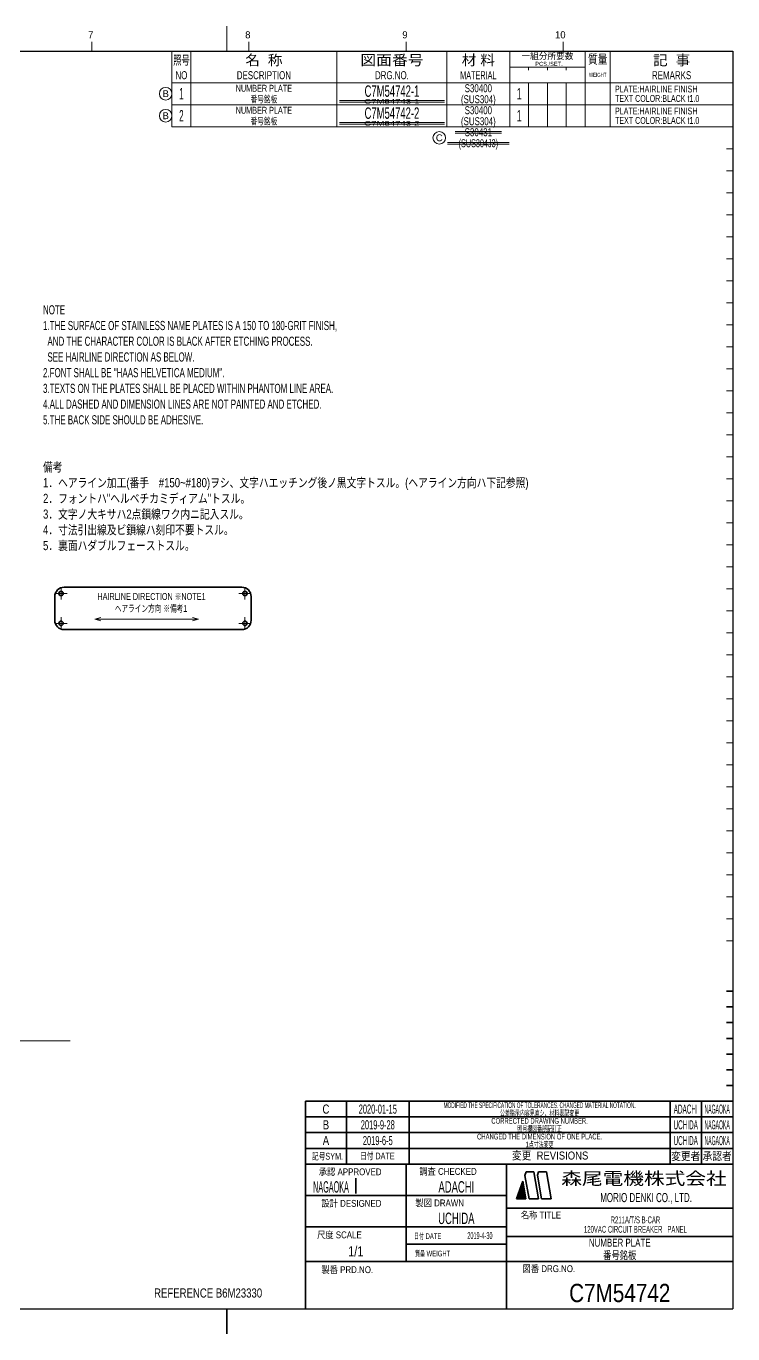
# Model space of a CAD drawing. Header units: millimetres. Extents: x 7 to 587, y 2 to 418.
# Drawn here: x 362.1 to 587, y 2 to 418 of the extents above; entities that cross this region are included whole.
import ezdxf
from ezdxf.enums import TextEntityAlignment as Align

# ---------------------------------------------------------------- set-up
doc = ezdxf.new("R2010")
doc.units = ezdxf.units.MM
doc.linetypes.add('DASHDOT', pattern=[25.3, 12.7, -6.3, 0, -6.3])
for name, color, linetype in [('図面枠C7M', 7, 'Continuous'), ('表題、部品表_01', 7, 'Continuous'), ('表題、部品表_02', 7, 'Continuous'), ('表題、部品表_03', 7, 'Continuous'), ('表題、部品表_訂正', 7, 'Continuous')]:
    doc.layers.add(name, color=color, linetype=linetype)
doc.styles.add('HG丸ｺﾞｼｯｸM-PRO', font='')
doc.styles.get('HG丸ｺﾞｼｯｸM-PRO').set_extended_font_data('HG丸ｺﾞｼｯｸM-PRO')

# ---------------------------------------------------------------- blocks, each defined once
blk = doc.blocks.new('BLKF026')
at = {"layer": '図面枠C7M', "color": 4, "linetype": 'Continuous', "lineweight": 13}
for p, q in [((519.749617, 49.41693), (520.269705, 49.937017)), ((519.830546, 49.63928), (520.248506, 50.05724)), ((519.911475, 49.861631), (520.227307, 50.177463)), ((519.992404, 50.083981), (520.206109, 50.297686)), ((520.073333, 50.306331), (520.18491, 50.417909)), ((520.154262, 50.528681), (520.163712, 50.538131)), ((518.157871, 44.996757), (520.693675, 47.532561)), ((518.211969, 45.192276), (520.672477, 47.652784)), ((518.292898, 45.414626), (520.651278, 47.773006)), ((518.299292, 44.996757), (520.714874, 47.412338)), ((518.373827, 45.636976), (520.63008, 47.893229)), ((518.440714, 44.996757), (520.736072, 47.292115)), ((518.454756, 45.859327), (520.608881, 48.013452)), ((518.535684, 46.081677), (520.587682, 48.133675)), ((518.582135, 44.996757), (520.757271, 47.171892)), ((518.616613, 46.304027), (520.566484, 48.253898)), ((518.697542, 46.526377), (520.545285, 48.374121)), ((518.723556, 44.996757), (520.778469, 47.051669)), ((518.778471, 46.748727), (520.524087, 48.494343)), ((518.8594, 46.971078), (520.502888, 48.614566)), ((518.864978, 44.996757), (520.799668, 46.931447)), ((518.940329, 47.193428), (520.48169, 48.734789)), ((519.006399, 44.996757), (520.820866, 46.811224)), ((519.021258, 47.415778), (520.460491, 48.855012)), ((519.102186, 47.638128), (520.439293, 48.975235)), ((519.147821, 44.996757), (520.842065, 46.691001)), ((519.183115, 47.860479), (520.418094, 49.095457)), ((519.264044, 48.082829), (520.396896, 49.21568)), ((519.289242, 44.996757), (520.863263, 46.570778)), ((519.344973, 48.305179), (520.375697, 49.335903)), ((519.425902, 48.527529), (520.354499, 49.456126)), ((519.430663, 44.996757), (520.884462, 46.450555)), ((519.506831, 48.749879), (520.3333, 49.576349)), ((519.572085, 44.996757), (520.90566, 46.330332)), ((519.58776, 48.97223), (520.312102, 49.696572)), ((519.668689, 49.19458), (520.290903, 49.816794)), ((519.713506, 44.996757), (520.926859, 46.21011)), ((519.854927, 44.996757), (520.948057, 46.089887)), ((519.996349, 44.996757), (520.969256, 45.969664)), ((520.13777, 44.996757), (520.990455, 45.849441)), ((520.279191, 44.996757), (521.011653, 45.729218)), ((520.420613, 44.996757), (521.032852, 45.608995)), ((520.562034, 44.996757), (521.05405, 45.488773)), ((520.703455, 44.996757), (521.075249, 45.36855)), ((520.844877, 44.996757), (521.096447, 45.248327)), ((520.986298, 44.996757), (521.117646, 45.128104)), ((521.12772, 44.996757), (521.138844, 45.007881))]:
    blk.add_line(p, q, dxfattribs=at)
blk = doc.blocks.new('BLKF023')
at = {"layer": '図面枠C7M', "color": 4, "linetype": 'Continuous', "lineweight": 13}
for p, q in [((426, 410), (426, 418)), ((383, 413), (383, 410)), ((433, 413), (433, 410)), ((483, 413), (483, 410)), ((533, 413), (533, 410)), ((585, 393), (587, 393)), ((585, 386), (587, 386)), ((585, 379), (587, 379)), ((585, 372), (587, 372)), ((585, 365), (587, 365)), ((585, 358), (587, 358)), ((585, 351), (587, 351)), ((585, 344), (587, 344)), ((585, 337), (587, 337)), ((585, 330), (587, 330)), ((585, 323), (587, 323)), ((585, 316), (587, 316)), ((585, 309), (587, 309)), ((585, 302), (587, 302)), ((585, 295), (587, 295)), ((585, 288), (587, 288)), ((585, 281), (587, 281)), ((585, 274), (587, 274)), ((585, 267), (587, 267)), ((587, 260), (585, 260)), ((585, 253), (587, 253)), ((585, 246), (587, 246)), ((585, 239), (587, 239)), ((585, 232), (587, 232)), ((585, 225), (587, 225)), ((585, 218), (587, 218)), ((585, 211), (587, 211)), ((585, 204), (587, 204)), ((585, 197), (587, 197)), ((585, 190), (587, 190)), ((585, 183), (587, 183)), ((585, 176), (587, 176)), ((585, 169), (587, 169)), ((585, 162), (587, 162)), ((585, 155), (587, 155)), ((585, 148), (587, 148)), ((585, 141), (587, 141)), ((585, 134), (587, 134)), ((585, 127), (587, 127))]:
    blk.add_line(p, q, dxfattribs=at)
at = {"layer": '図面枠C7M', "color": 2, "linetype": 'Continuous', "lineweight": 25}
for p, q in [((33, 410), (587, 410)), ((587, 410), (587, 10)), ((7, 10), (587, 10))]:
    blk.add_line(p, q, dxfattribs=at)
at = {"layer": '図面枠C7M', "color": 3, "linetype": 'Continuous', "lineweight": 35}
for p, q in [((587, 111), (585, 111)), ((587, 106), (585, 106)), ((587, 101), (585, 101)), ((587, 96), (585, 96)), ((587, 91), (585, 91)), ((587, 86), (585, 86)), ((587, 81), (585, 81)), ((451, 76), (587, 76)), ((451, 76), (451, 10)), ((464, 56), (464, 76)), ((484, 56), (484, 76)), ((567, 56), (567, 76)), ((577, 56), (577, 76)), ((451, 71), (587, 71)), ((451, 66), (587, 66)), ((451, 61), (587, 61)), ((451, 56), (587, 56)), ((483, 56), (483, 25)), ((515, 56), (515, 10)), ((467.01, 51.56), (467.01, 46.69)), ((518.14, 45), (520.16, 50.55)), ((521.14, 45), (520.16, 50.55)), ((520.84, 52.4), (521.23, 53.5)), ((522.14, 45), (520.84, 52.4)), ((521.23, 53.5), (523.64, 53.5)), ((525.14, 45), (523.64, 53.5)), ((525.18, 53.5), (524.82, 52.51)), ((526.14, 45), (524.82, 52.51)), ((525.18, 53.5), (527.64, 53.5)), ((529.14, 45), (527.64, 53.5)), ((451, 46), (515, 46)), ((515, 42), (587, 42)), ((518.14, 45), (521.14, 45)), ((522.14, 45), (525.14, 45)), ((526.14, 45), (529.14, 45)), ((451, 36), (515, 36)), ((483, 30.5), (515, 30.5)), ((515, 33), (587, 33)), ((451, 25), (587, 25)), ((426, 2), (426, 10))]:
    blk.add_line(p, q, dxfattribs=at)
at = {"layer": '図面枠C7M', "color": 4, "linetype": 'Continuous', "lineweight": 13}
blk.add_blockref('BLKF026', (0, 0), dxfattribs=at)
at = {"layer": '図面枠C7M', "color": 4, "linetype": 'Continuous', "lineweight": 13, "style": 'HG丸ｺﾞｼｯｸM-PRO', "width": 1.003994}
for s, height, p in [('7', 2.25, (381.79, 413.45)), ('8', 2.25, (431.8, 413.45)), ('9', 2.25, (481.8, 413.45)), ('10', 2.255, (530.4, 413.45))]:
    blk.add_text(s, height=height, dxfattribs=at).set_placement(p, align=Align.BOTTOM_LEFT)
at = {"layer": '図面枠C7M', "color": 4, "linetype": 'Continuous', "lineweight": 13, "style": 'HG丸ｺﾞｼｯｸM-PRO'}
for s, height, width, p in [('記号SYM.', 2.182, 0.69227, (458.03, 58.49)), ('日付 DATE', 2.182, 0.692507, (473.87, 58.58)), ('変更  REVISIONS', 2.5455, 0.887352, (528.85, 58.72)), ('変更者', 2.545, 0.887717, (572, 58.5)), ('承認者', 2.545, 0.887717, (582, 58.5)), ('承認 APPROVED', 2.1818, 0.863151, (465.21, 53.54)), ('調査 CHECKED', 2.182, 0.863174, (496.34, 53.67)), ('設計 DESIGNED', 2.1818, 0.862613, (465.61, 43.51)), ('製図 DRAWN', 2.182, 0.863099, (493.7, 43.65)), ('名称 TITLE', 2.182, 0.862489, (525.93, 39.77)), ('尺度 SCALE', 2.182, 0.862581, (461.78, 33.49)), ('日付 DATE', 1.818, 0.618255, (489.88, 33.09)), ('質量 WEIGHT', 1.818, 0.618812, (491.46, 27.55)), ('製番 PRD.NO.', 2.182, 0.863299, (464.29, 22.41)), ('図番 DRG.NO.', 2.182, 0.863083, (528.44, 22.73))]:
    blk.add_text(s, height=height, dxfattribs=dict(at, width=width)).set_placement(p, align=Align.MIDDLE_CENTER)
at = {"layer": '図面枠C7M', "color": 2, "linetype": 'Continuous', "lineweight": 25, "style": 'HG丸ｺﾞｼｯｸM-PRO', "width": 1.206081}
blk.add_text('森尾電機株式会社', height=4, dxfattribs=at).set_placement((558.72, 51.43), align=Align.MIDDLE_CENTER)
at = {"layer": '図面枠C7M', "color": 3, "linetype": 'Continuous', "lineweight": 35, "style": 'HG丸ｺﾞｼｯｸM-PRO', "width": 0.652197}
blk.add_text('MORIO DENKI CO., LTD.', height=2.9091, dxfattribs=at).set_placement((559.38, 45.36), align=Align.MIDDLE_CENTER)
blk = doc.blocks.new('BLKF030')
at = {"layer": '表題、部品表_01', "color": 4, "linetype": 'DASHDOT', "lineweight": 13}
for p, q in [((375.16, 237.52), (371.26, 237.52)), ((373.21, 235.57), (373.21, 239.47)), ((433.66, 237.52), (429.76, 237.52)), ((431.71, 235.57), (431.71, 239.47)), ((373.21, 226.07), (373.21, 229.97)), ((431.71, 226.07), (431.71, 229.97)), ((375.16, 228.02), (371.26, 228.02)), ((433.66, 228.02), (429.76, 228.02))]:
    blk.add_line(p, q, dxfattribs=at)
at = {"layer": '表題、部品表_01', "color": 3, "linetype": 'Continuous', "lineweight": 35}
for p, q in [((430.71, 239.52), (374.21, 239.52)), ((371.21, 229.02), (371.21, 236.52)), ((433.71, 229.02), (433.71, 236.52)), ((430.71, 226.02), (374.21, 226.02))]:
    blk.add_line(p, q, dxfattribs=at)
for centre in [(373.21, 237.52), (431.71, 237.52), (373.21, 228.02), (431.71, 228.02)]:
    blk.add_circle(centre, 0.7, dxfattribs=at)
for centre, start, end in [((374.21, 236.52), 90, 180), ((430.71, 236.52), 0, 90), ((374.21, 229.02), 180, 270), ((430.71, 229.02), 270, 0)]:
    blk.add_arc(centre, 3, start, end, dxfattribs=at)
blk = doc.blocks.new('FXTIP_ARROW_S')
at = {"color": 0, "linetype": 'Continuous', "lineweight": -2}
for q in [(-1, 0), (-0.97, 0.26), (-0.97, -0.26)]:
    blk.add_line((0, 0), q, dxfattribs=at)
blk = doc.blocks.new('FXTIP_ARROW_E')
at = {"color": 0, "linetype": 'Continuous', "lineweight": -2}
for q in [(-1, 0), (-0.97, 0.26), (-0.97, -0.26)]:
    blk.add_line((0, 0), q, dxfattribs=at)
blk = doc.blocks.new('BLKF031')
at = {"layer": '表題、部品表_02', "color": 4, "linetype": 'Continuous', "lineweight": 13}
for p, q in [((408.5, 400), (408.5, 393)), ((408.5, 400), (587, 400)), ((414.5, 400), (414.5, 393)), ((461, 400), (461, 393)), ((496, 400), (496, 393)), ((516, 400), (516, 393)), ((522, 400), (522, 393)), ((528, 400), (528, 393)), ((534, 393), (534, 400)), ((540, 400), (540, 393)), ((548, 400), (548, 393)), ((587, 400), (587, 393)), ((408.5, 393), (587, 393))]:
    blk.add_line(p, q, dxfattribs=at)
blk = doc.blocks.new('BLKF033')
at = {"layer": '表題、部品表_02', "color": 4, "linetype": 'Continuous', "lineweight": 13}
for p, q in [((408.5, 393), (408.5, 386)), ((408.5, 393), (587, 393)), ((414.5, 393), (414.5, 386)), ((461, 393), (461, 386)), ((496, 393), (496, 386)), ((516, 393), (516, 386)), ((522, 393), (522, 386)), ((528, 393), (528, 386)), ((534, 386), (534, 393)), ((540, 393), (540, 386)), ((548, 393), (548, 386)), ((587, 393), (587, 386)), ((408.5, 386), (587, 386))]:
    blk.add_line(p, q, dxfattribs=at)
blk = doc.blocks.new('BLKF036')
at = {"layer": '表題、部品表_01', "color": 4, "linetype": 'Continuous', "lineweight": 13}
for p, q in [((408.5, 410), (408.5, 400)), ((408.5, 410), (587, 410)), ((414.5, 410), (414.5, 400)), ((461, 410), (461, 400)), ((496, 410), (496, 400)), ((516, 410), (516, 400)), ((540, 410), (540, 400)), ((548, 410), (548, 400)), ((587, 410), (587, 400)), ((516, 405), (540, 405)), ((522, 404), (522, 405)), ((528, 405), (528, 404)), ((534, 405), (534, 404)), ((408.5, 400), (587, 400))]:
    blk.add_line(p, q, dxfattribs=at)
at = {"layer": '表題、部品表_01', "color": 3, "linetype": 'Continuous', "lineweight": 35, "style": 'HG丸ｺﾞｼｯｸM-PRO'}
for s, height, width, p in [('照号', 2.909, 0.651535, (411.5, 407.2)), ('名  称', 3.273, 1.042426, (437.75, 407.2)), ('図面番号', 3.273, 1.127518, (478.5, 407.2)), ('材 料', 3.273, 1.042439, (506, 407.2)), ('一組分所要数', 2.036, 0.966638, (528, 408.5)), ('質量', 2.909, 0.781842, (544, 407.5)), ('記  事', 3.273, 1.042426, (567.5, 407.2)), ('NO', 2.545, 0.740841, (411.5, 402.4)), ('DESCRIPTION', 2.5455, 0.741365, (437.75, 402.4)), ('DRG.NO.', 2.545, 0.741189, (478.5, 402.4)), ('MATERIAL', 2.545, 0.594756, (506, 402.4)), ('PCS./SET.', 1.309, 0.862935, (528.5, 406)), ('REMARKS', 2.545, 0.742803, (567.5, 402.4)), ('WEIGHT', 1.309, 0.635507, (544, 402.5))]:
    blk.add_text(s, height=height, dxfattribs=dict(at, width=width)).set_placement(p, align=Align.MIDDLE_CENTER)
blk = doc.blocks.new('BLKF035')
at = {"layer": '表題、部品表_01', "color": 3, "linetype": 'Continuous', "lineweight": 13}
blk.add_blockref('BLKF036', (0, 0), dxfattribs=at)
blk = doc.blocks.new('BLKF047')
at = {"layer": '表題、部品表_訂正', "color": 4, "linetype": 'Continuous', "lineweight": 13}
blk.add_circle((406.5, 396.5), 2, dxfattribs=at)
at = {"layer": '表題、部品表_訂正', "color": 4, "linetype": 'Continuous', "lineweight": 13, "style": 'HG丸ｺﾞｼｯｸM-PRO', "width": 1.04272}
blk.add_text('B', height=2.18, dxfattribs=at).set_placement((406.5, 396.5), align=Align.MIDDLE_CENTER)
blk = doc.blocks.new('BLKF048')
at = {"layer": '表題、部品表_訂正', "color": 4, "linetype": 'Continuous', "lineweight": 13}
blk.add_circle((406.5, 389.5), 2, dxfattribs=at)
at = {"layer": '表題、部品表_訂正', "color": 4, "linetype": 'Continuous', "lineweight": 13, "style": 'HG丸ｺﾞｼｯｸM-PRO', "width": 1.04272}
blk.add_text('B', height=2.18, dxfattribs=at).set_placement((406.5, 389.5), align=Align.MIDDLE_CENTER)
blk = doc.blocks.new('BLKF051')
at = {"layer": '表題、部品表_訂正', "color": 4, "linetype": 'Continuous', "lineweight": 13}
for p, q in [((498.65, 384.5), (513.35, 384.5)), ((498.65, 384), (513.35, 384)), ((496.2, 381), (515.8, 381)), ((496.2, 380.5), (515.8, 380.5))]:
    blk.add_line(p, q, dxfattribs=at)
at = {"layer": '表題、部品表_訂正', "color": 3, "linetype": 'Continuous', "lineweight": 35, "style": 'HG丸ｺﾞｼｯｸM-PRO'}
for s, width, p in [('S30431', 0.740904, (506, 384.25)), ('(SUS304J3)', 0.593559, (506, 380.75))]:
    blk.add_text(s, height=2.545, dxfattribs=dict(at, width=width)).set_placement(p, align=Align.MIDDLE_CENTER)
blk = doc.blocks.new('BLKF052')
at = {"layer": '表題、部品表_訂正', "color": 4, "linetype": 'Continuous', "lineweight": 13}
blk.add_circle((493.57, 382.48), 2, dxfattribs=at)
at = {"layer": '表題、部品表_訂正', "color": 4, "linetype": 'Continuous', "lineweight": 13, "style": 'HG丸ｺﾞｼｯｸM-PRO', "width": 1.042931}
blk.add_text('C', height=2.18, dxfattribs=at).set_placement((493.57, 382.48), align=Align.MIDDLE_CENTER)

msp = doc.modelspace()

# ---------------------------------------------------------------- linework, layer by layer
at = {"layer": '表題、部品表_01', "color": 4, "linetype": 'Continuous', "lineweight": 13}
for p, q in [((416.98, 229.32), (383.97, 229.32)), ((270.7, 95.17), (376.1, 95.17))]:
    msp.add_line(p, q, dxfattribs=at)
at = {"layer": '表題、部品表_訂正', "color": 4, "linetype": 'Continuous', "lineweight": 13}
for p, q in [((461.78, 394.32), (495.22, 394.32)), ((461.78, 393.82), (495.22, 393.82)), ((461.78, 387.32), (495.22, 387.32)), ((461.78, 386.82), (495.22, 386.82))]:
    msp.add_line(p, q, dxfattribs=at)

# ---------------------------------------------------------------- block references
at = {"layer": '図面枠C7M', "color": 4, "linetype": 'Continuous', "lineweight": 13}
msp.add_blockref('BLKF023', (0, 0), dxfattribs=at)
at = {"layer": '表題、部品表_01', "color": 3, "linetype": 'Continuous', "lineweight": 35}
for name in ['BLKF035', 'BLKF030']:
    msp.add_blockref(name, (0, 0), dxfattribs=at)
at = {"layer": '表題、部品表_01', "color": 4, "linetype": 'Continuous', "lineweight": 13, "xscale": 2, "yscale": 2, "rotation": 180}
msp.add_blockref('FXTIP_ARROW_E', (383.97, 229.32), dxfattribs=at)
at = {"layer": '表題、部品表_01', "color": 4, "linetype": 'Continuous', "lineweight": 13, "xscale": 2, "yscale": 2}
msp.add_blockref('FXTIP_ARROW_S', (416.98, 229.32), dxfattribs=at)
at = {"layer": '表題、部品表_02', "color": 4, "linetype": 'Continuous', "lineweight": 13}
for name in ['BLKF031', 'BLKF033']:
    msp.add_blockref(name, (0, 0), dxfattribs=at)
at = {"layer": '表題、部品表_訂正', "color": 4, "linetype": 'Continuous', "lineweight": 13}
for name in ['BLKF047', 'BLKF048', 'BLKF052', 'BLKF051']:
    msp.add_blockref(name, (0, 0), dxfattribs=at)

# ---------------------------------------------------------------- texts
at = {"layer": '図面枠C7M', "color": 3, "linetype": 'Continuous', "lineweight": 35, "style": 'HG丸ｺﾞｼｯｸM-PRO'}
for s, height, width, p in [('C', 2.91, 0.782198, (457.5, 73.5)), ('2020-01-15', 2.909, 0.488281, (474, 73.5)), ('MODIFIED THE SPECIFICATION OF TOLERANCES. CHANGED MATERIAL NOTATION.', 1.8182, 0.497766, (525.5, 74.75)), ('ADACHI', 2.909, 0.415454, (572, 73.5)), ('NAGAOKA', 2.909, 0.334453, (582, 73.5)), ('公差指示内容見直シ、材料表記変更', 1.8182, 0.618958, (525.5, 72.25)), ('B', 2.91, 0.78204, (457.5, 68.5)), ('2019-9-28', 2.909, 0.488281, (474, 68.5)), ('CORRECTED DRAWING NUMBER.', 1.8182, 0.619305, (525.5, 69.75)), ('照号欄図番誤記訂正', 1.818, 0.618958, (525.5, 67.25)), ('UCHIDA', 2.909, 0.415827, (572, 68.5)), ('NAGAOKA', 2.909, 0.334453, (582, 68.5)), ('A', 2.91, 0.782973, (457.5, 63.5)), ('2019-6-5', 2.909, 0.488281, (474, 63.5)), ('CHANGED THE DIMENSION OF ONE PLACE.', 1.8182, 0.618808, (525.5, 64.75)), ('1点寸法変更', 1.818, 0.619087, (525.5, 62.25)), ('UCHIDA', 2.909, 0.415827, (572, 63.5)), ('NAGAOKA', 2.909, 0.334453, (582, 63.5)), ('NAGAOKA', 3.636, 0.414524, (459.11, 48.75)), ('ADACHI', 3.636, 0.619335, (499, 48.75)), ('UCHIDA', 3.636, 0.61989, (499, 38.75)), ('R211A/T/S B-CAR', 2.1818, 0.521766, (556, 38.25)), ('2019-4-30', 2.182, 0.482367, (506.5, 33.25)), ('120VAC CIRCUIT BREAKER\u3000PANEL', 2.1818, 0.522056, (556, 35.25)), ('1/1', 3.273, 0.80628, (467, 28.25)), ('NUMBER PLATE', 2.5455, 0.7423, (551, 31)), ('番号銘板', 2.545, 0.741121, (551, 27)), ('C7M54742', 5.818, 0.846013, (551, 15)), ('REFERENCE B6M23330', 2.9091, 0.783546, (420, 15))]:
    msp.add_text(s, height=height, dxfattribs=dict(at, width=width)).set_placement(p, align=Align.MIDDLE_CENTER)
at = {"layer": '表題、部品表_01', "color": 3, "linetype": 'Continuous', "lineweight": 35, "style": 'HG丸ｺﾞｼｯｸM-PRO'}
for s, height, width, p in [('NOTE', 2.909, 0.651162, (367.46, 327.77)), ('1.THE SURFACE OF STAINLESS NAME PLATES IS A 150 TO 180-GRIT FINISH,', 2.9091, 0.651906, (367.46, 322.77)), ('  AND THE CHARACTER COLOR IS BLACK AFTER ETCHING PROCESS.', 2.9091, 0.651808, (367.46, 317.77)), ('  SEE HAIRLINE DIRECTION AS BELOW.', 2.9091, 0.651873, (367.46, 312.77)), ('2.FONT SHALL BE "HAAS HELVETICA MEDIUM".', 2.9091, 0.651802, (367.46, 307.77)), ('3.TEXTS ON THE PLATES SHALL BE PLACED WITHIN PHANTOM LINE AREA.', 2.9091, 0.651427, (367.46, 302.77)), ('4.ALL DASHED AND DIMENSION LINES ARE NOT PAINTED AND ETCHED.', 2.9091, 0.651815, (367.46, 297.77)), ('5.THE BACK SIDE SHOULD BE ADHESIVE.', 2.9091, 0.651629, (367.46, 292.77)), ('備考', 2.909, 0.781842, (367.46, 277.77)), ('1．ヘアライン加工(番手\u3000#150~#180)ヲシ、文字ハエッチング後ノ黒文字トスル。(ヘアライン方向ハ下記参照)', 2.9091, 0.78218, (367.46, 272.77)), ('2．フォントハ"ヘルベチカミディアム"トスル。', 2.9091, 0.782029, (367.46, 267.77)), ('3．文字ノ大キサハ2点鎖線ワク内ニ記入スル。', 2.9091, 0.782029, (367.46, 262.77)), ('4．寸法引出線及ビ鎖線ハ刻印不要トスル。', 2.9091, 0.781944, (367.46, 257.77)), ('5．裏面ハダブルフェーストスル。', 2.9091, 0.78197, (367.46, 252.77))]:
    msp.add_text(s, height=height, dxfattribs=dict(at, width=width)).set_placement(p, align=Align.MIDDLE_LEFT)
for s, width, p in [('HAIRLINE DIRECTION ※NOTE1', 0.69259, (401.98, 234.82)), ('ヘアライン方向 ※備考1', 0.692024, (401.84, 231.01))]:
    msp.add_text(s, height=2.1818, dxfattribs=dict(at, width=width)).set_placement(p, align=Align.BOTTOM_CENTER)
at = {"layer": '表題、部品表_03', "color": 3, "linetype": 'Continuous', "lineweight": 35, "style": 'HG丸ｺﾞｼｯｸM-PRO'}
for s, height, width, p in [('S30400', 2.545, 0.740904, (506, 398.25)), ('1', 3.64, 0.521199, (411.5, 396.5)), ('NUMBER PLATE', 2.1818, 0.692437, (437.75, 398.25)), ('番号銘板', 2.182, 0.692256, (437.75, 394.75)), ('C7M54742-1', 3.636, 0.61972, (478.5, 397.34)), ('(SUS304)', 2.545, 0.740651, (506, 394.75)), ('1', 3.64, 0.576062, (519, 396.5)), ('2', 3.64, 0.521199, (411.5, 389.5)), ('NUMBER PLATE', 2.1818, 0.692437, (437.75, 391.25)), ('C7M54742-2', 3.636, 0.61972, (478.5, 390.34)), ('S30400', 2.545, 0.740904, (506, 391.25)), ('1', 3.64, 0.576062, (519, 389.5)), ('番号銘板', 2.182, 0.692256, (437.75, 387.75)), ('(SUS304)', 2.545, 0.740651, (506, 387.75))]:
    msp.add_text(s, height=height, dxfattribs=dict(at, width=width)).set_placement(p, align=Align.MIDDLE_CENTER)
for s, width, p in [('TEXT COLOR:BLACK t1.0', 0.618279, (549.5, 395)), ('PLATE:HAIRLINE FINISH', 0.619089, (549.5, 398)), ('PLATE:HAIRLINE FINISH', 0.619089, (549.5, 391)), ('TEXT COLOR:BLACK t1.0', 0.618279, (549.5, 388))]:
    msp.add_text(s, height=2.1818, dxfattribs=dict(at, width=width)).set_placement(p, align=Align.MIDDLE_LEFT)
at = {"layer": '表題、部品表_訂正', "color": 3, "linetype": 'Continuous', "lineweight": 35, "style": 'HG丸ｺﾞｼｯｸM-PRO', "width": 1.563611}
for s, p in [('C7M54743-1', (478.5, 394.07)), ('C7M54743-2', (478.5, 387.07))]:
    msp.add_text(s, height=1.455, dxfattribs=at).set_placement(p, align=Align.MIDDLE_CENTER)

doc.saveas('drawing.dxf')
